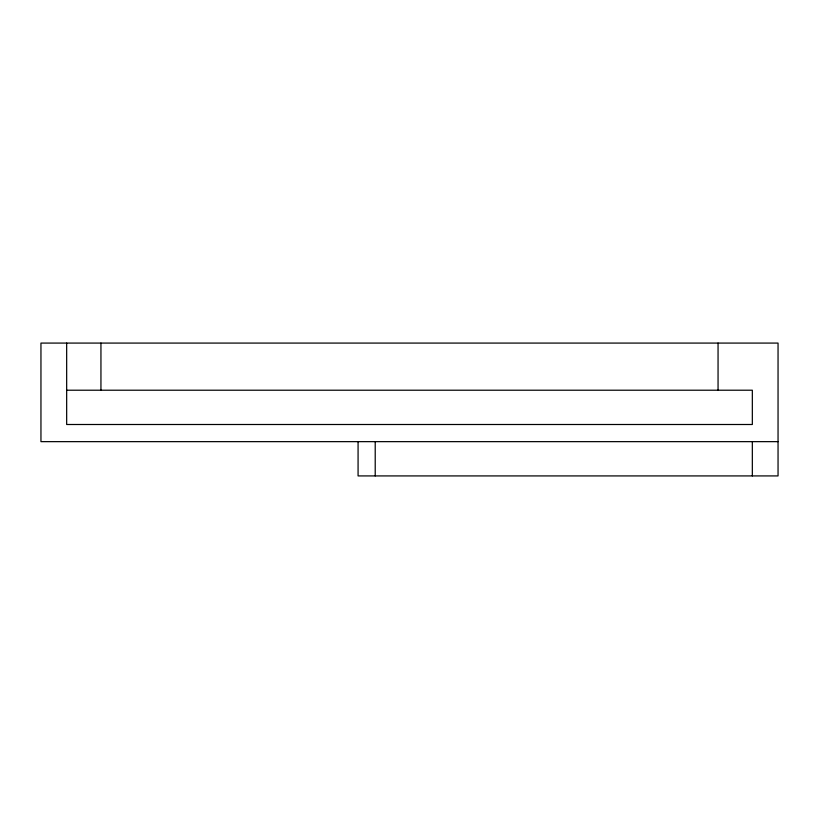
<?xml version="1.0" encoding="UTF-8"?>
<svg xmlns="http://www.w3.org/2000/svg" width="819" height="819" viewBox="0 0 819 819"><rect width="100%" height="100%" fill="white"/><g stroke="black" fill="none" stroke-linecap="round" stroke-linejoin="round"><path stroke-width="1.23" d="M66.667 390.213L752.333 390.213L752.333 424.498L66.667 424.498L66.667 343.079M778.05 441.646L40.95 441.646L40.95 343.079L778.05 343.079L778.05 475.921L358.077 475.921L358.077 441.646M752.333 441.646L752.333 475.921M718.058 343.079L718.058 390.213M375.215 441.646L375.215 475.921M100.942 343.079L100.942 390.213"/></g></svg>
